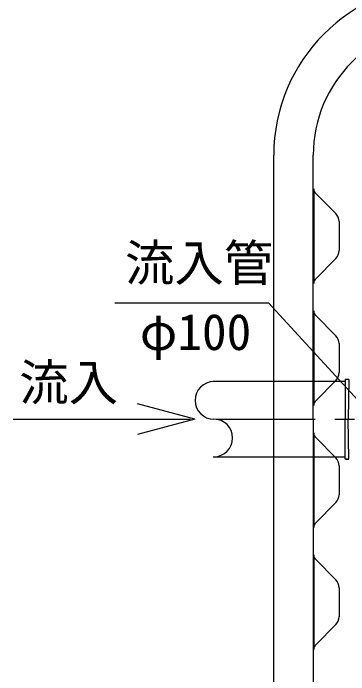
# Model space of a CAD drawing. Units: millimetres, scale not verified. Extents: x -9828 to 7490, y -6967 to 5111.
# Drawn here: x -6088 to -5579, y 148 to 1151 of the extents above; entities that cross this region are included whole.
import ezdxf
from ezdxf.enums import TextEntityAlignment as Align

# ---------------------------------------------------------------- set-up
doc = ezdxf.new("R2010")
doc.units = ezdxf.units.MM
doc.header["$LTSCALE"] = 30
doc.linetypes.add('CHAIN1', pattern=[8, 5, -1, 1, -1])
doc.layers.add('0-0_KUTAI', color=4, linetype='Continuous', lineweight=25)
doc.layers.add('0-1_KIKI', color=3, linetype='Continuous', lineweight=25)
doc.styles.add('MS Gothic', font='')
doc.styles.get('MS Gothic').set_extended_font_data('MS Gothic')

msp = doc.modelspace()

# ---------------------------------------------------------------- linework, layer by layer
at = {"layer": '0-0_KUTAI'}
msp.add_line((-5933.96, 712.29), (-5700.37, 712.29), dxfattribs=at)
at = {"layer": '0-1_KIKI'}
for p, q in [((-5692.65, 135.79), (-5692.65, 935.79)), ((-5632.65, 813.29), (-5632.65, 935.79)), ((-5631.95, 884.9), (-5631.95, 741.67)), ((-5629.01, 877.82), (-5598.38, 847.31)), ((-5593.38, 835.27), (-5593.38, 791.31)), ((-5629.01, 748.76), (-5598.38, 779.27)), ((-5631.95, 699.9), (-5631.95, 556.67)), ((-5629.01, 692.82), (-5598.38, 662.31)), ((-5593.38, 650.27), (-5593.38, 606.31)), ((-5584.06, 592.79), (-5784.48, 592.79)), ((-5629.01, 563.76), (-5598.38, 594.27)), ((-5583.56, 596.47), (-5584.06, 595.97)), ((-5584.06, 595.97), (-5584.06, 535.79)), ((-5583.56, 596.47), (-5578.76, 596.47)), ((-5578.77, 595.97), (-5579.63, 535.79)), ((-5632.65, 535.79), (-5632.65, 443.29)), ((-5584.06, 475.61), (-5584.06, 535.79)), ((-5578.77, 475.61), (-5579.63, 535.79)), ((-5631.95, 514.9), (-5631.95, 371.67)), ((-5629.01, 507.82), (-5598.38, 477.31)), ((-5784.48, 478.79), (-5584.06, 478.79)), ((-5583.56, 475.11), (-5584.06, 475.61)), ((-5580.51, 475.11), (-5583.56, 475.11)), ((-5583.32, 475.11), (-5578.76, 475.11)), ((-5593.38, 465.27), (-5593.38, 421.31)), ((-5632.65, 443.29), (-5632.65, 258.29)), ((-5629.01, 378.76), (-5598.38, 409.27)), ((-5631.95, 329.9), (-5631.95, 186.67)), ((-5629.01, 322.82), (-5598.38, 292.31)), ((-5593.38, 280.27), (-5593.38, 236.31)), ((-5632.65, 258.29), (-5632.65, 135.79)), ((-5629.01, 193.76), (-5598.38, 224.27))]:
    msp.add_line(p, q, dxfattribs=at)
at = {"layer": '0-1_KIKI', "color": 4}
for p, q in [((-5700.37, 712.29), (-5558.9, 558.06)), ((-5812.5, 535.84), (-5899.44, 559.13)), ((-6088.02, 535.84), (-5818.74, 535.84)), ((-5812.5, 535.84), (-5899.44, 512.54))]:
    msp.add_line(p, q, dxfattribs=at)
at = {"layer": '0-1_KIKI', "linetype": 'CHAIN1'}
msp.add_line((-5780.02, 535.79), (-3619.85, 535.79), dxfattribs=at)
at = {"layer": '0-1_KIKI'}
msp.add_lwpolyline([(-5632.65, 535.79), (-5632.65, 628.29), (-5632.65, 813.29)], dxfattribs=at)
for centre, radius, start, end in [((-5432.65, 935.79), 260, 90, 180), ((-5432.65, 935.79), 200, 90, 180), ((-5621.95, 884.9), 10, 180, 225.10923), ((-5610.38, 835.27), 17, 0, 45.10923), ((-5610.38, 791.31), 17, 314.89077, 0), ((-5621.95, 741.67), 10, 134.89077, 180), ((-5621.95, 699.9), 10, 180, 225.10923), ((-5610.38, 650.27), 17, 0, 45.10923), ((-5610.38, 606.31), 17, 314.89077, 0), ((-5783.55, 564.29), 28.5, 90, 270), ((-5621.95, 556.67), 10, 134.89077, 180), ((-5783.55, 507.29), 28.5, 270, 90), ((-5621.95, 514.9), 10, 180, 225.10923), ((-5610.38, 465.27), 17, 0, 45.10923), ((-5610.38, 421.31), 17, 314.89077, 0), ((-5621.95, 371.67), 10, 134.89077, 180), ((-5621.95, 329.9), 10, 180, 225.10923), ((-5610.38, 280.27), 17, 0, 45.10923), ((-5610.38, 236.31), 17, 314.89077, 0), ((-5621.95, 186.67), 10, 134.89077, 180)]:
    msp.add_arc(centre, radius, start, end, dxfattribs=at)

# ---------------------------------------------------------------- texts
at = {"layer": '0-1_KIKI', "color": 4, "style": 'MS Gothic'}
for s, p in [('流入管', (-5918.37, 728.68)), ('φ100', (-5895.86, 624.05)), ('流入', (-6078.84, 547.5))]:
    msp.add_text(s, height=54.99, dxfattribs=at).set_placement(p, align=Align.BOTTOM_LEFT)

doc.saveas('drawing.dxf')
